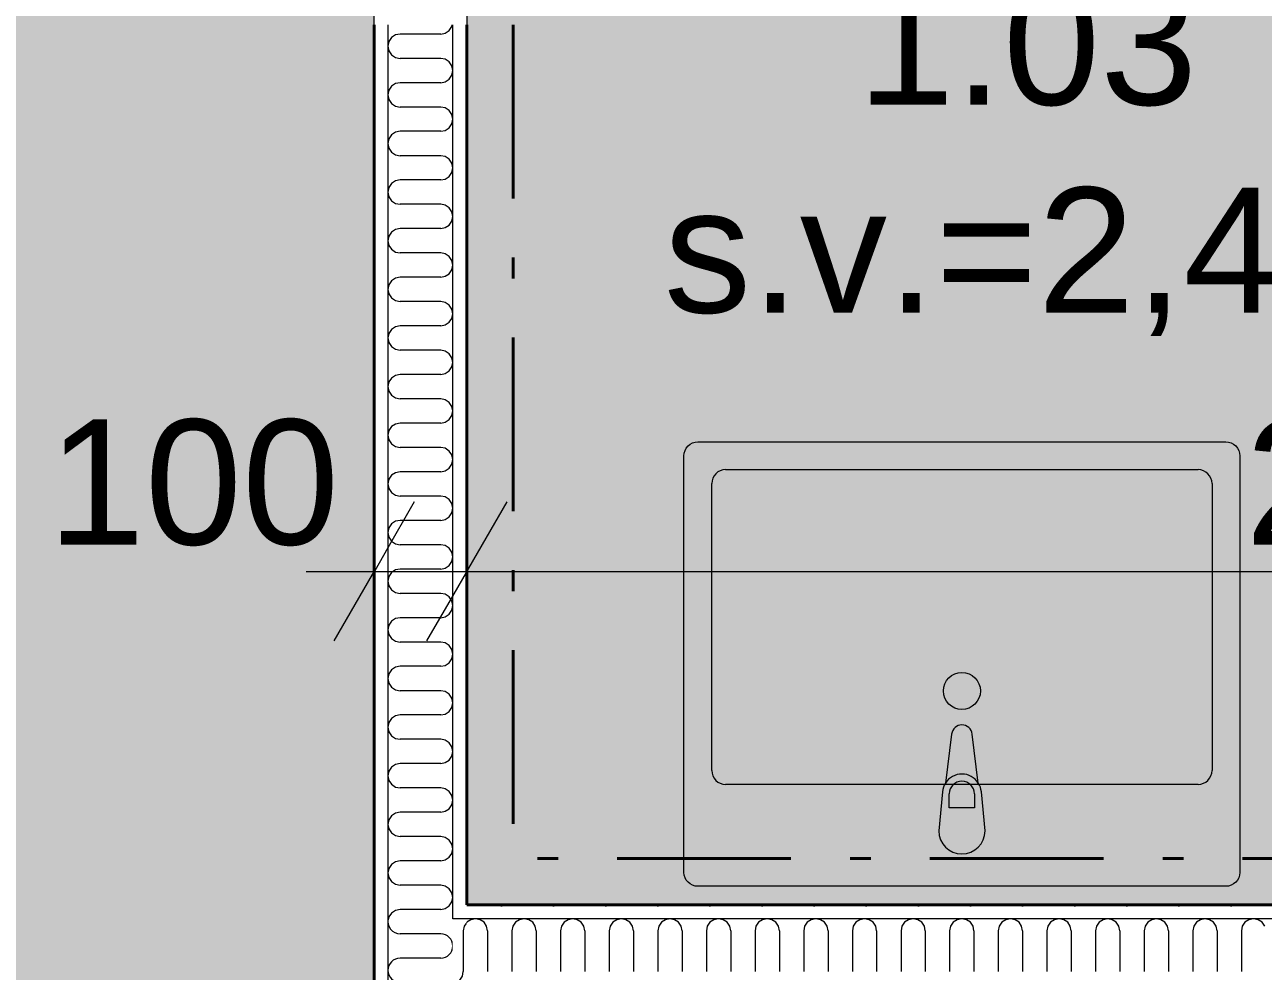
# Model space of a CAD drawing. Header units: millimetres. Extents: x -3100 to 17162, y -19566 to 10100.
# Drawn here: x 11523 to 12860, y -7102 to -6080 of the extents above; entities that cross this region are included whole.
import ezdxf

# ---------------------------------------------------------------- set-up
doc = ezdxf.new("R2010")
doc.units = ezdxf.units.MM
doc.header["$MEASUREMENT"] = 0
doc.linetypes.add('Wipeout_Contour', pattern=[1000, 0, -1000])
doc.linetypes.add('Čerchovaná M', pattern=[337.5, 187.5, -63.75, 22.5, -63.75])
for name, color, linetype in [('Externí - moduly', 7, 'Continuous'), ('Interiér - sanita a zařízení', 7, 'Continuous'), ('Konstrukce - morfy', 7, 'Continuous'), ('Konstrukce - svislé nosné', 7, 'Continuous'), ('Konstrukce – Dělicí čáry vrstev', 7, 'Continuous'), ('Kóty - SP', 7, 'Continuous'), ('Výplně – Řezové', 7, 'Continuous'), ('Zóny', 7, 'Continuous')]:
    doc.layers.add(name, color=color, linetype=linetype)
doc.styles.add('GENEROVANÝ_STYL_1', font='Arial.ttf')
doc.styles.add('GENEROVANÝ_STYL_2', font='Arial.ttf')
doc.dimstyles.new('GENEROVANÝ_STYL__1', dxfattribs={"dimtxt": 134.999996, "dimasz": 114, "dimexe": 0.18, "dimexo": 0.0625, "dimgap": 0, "dimtad": 1, "dimtih": 1, "dimtoh": 1, "dimdec": 0, "dimzin": 0, "dimdsep": 46, "dimtxsty": 'GENEROVANÝ_STYL_1', "dimblk": 'ARROWHEAD_2', "dimblk1": 'ARROWHEAD_2', "dimblk2": 'ARROWHEAD_2', "dimcen": 0.09, "dimse1": 1, "dimse2": 1, "dimclrd": 256, "dimclre": 256, "dimclrt": 256, "dimazin": 0, "dimtfac": 1, "dimtdec": 4, "dimtmove": 0, "dimatfit": 3, "dimfxl": 1, "dimtolj": 1, "dimtzin": 0, "dimarcsym": 0})
doc.dimstyles.new('GENEROVANÝ_STYL__2', dxfattribs={"dimtxt": 134.999996, "dimasz": 114, "dimexe": 0.18, "dimexo": 0.0625, "dimgap": 0, "dimtad": 1, "dimdec": 0, "dimzin": 0, "dimdsep": 46, "dimtxsty": 'GENEROVANÝ_STYL_1', "dimblk": 'ARROWHEAD_2', "dimblk1": 'ARROWHEAD_2', "dimblk2": 'ARROWHEAD_2', "dimcen": 0.09, "dimse1": 1, "dimse2": 1, "dimclrd": 256, "dimclre": 256, "dimclrt": 256, "dimazin": 0, "dimtfac": 1, "dimtdec": 4, "dimtmove": 0, "dimatfit": 3, "dimfxl": 1, "dimtolj": 1, "dimtzin": 0, "dimarcsym": 0})
doc.dimstyles.new('GENEROVANÝ_STYL__3', dxfattribs={"dimtxt": 134.999996, "dimasz": 114, "dimexe": 0.18, "dimexo": 0.0625, "dimgap": 0, "dimtad": 1, "dimdec": 0, "dimzin": 0, "dimdsep": 46, "dimtxsty": 'GENEROVANÝ_STYL_1', "dimblk": 'ARROWHEAD_2', "dimblk1": 'ARROWHEAD_2', "dimblk2": 'ARROWHEAD_2', "dimcen": 0.09, "dimse1": 1, "dimse2": 1, "dimclrd": 256, "dimclre": 256, "dimclrt": 256, "dimazin": 0, "dimtfac": 1, "dimtdec": 4, "dimtmove": 2, "dimatfit": 3, "dimfxl": 1, "dimtolj": 1, "dimtzin": 0, "dimarcsym": 0})
doc.dimstyles.new('GENEROVANÝ_STYL__4', dxfattribs={"dimtxt": 134.999996, "dimasz": 114, "dimexe": 0.18, "dimexo": 0.0625, "dimgap": 0, "dimtad": 1, "dimtih": 1, "dimtoh": 1, "dimdec": 0, "dimzin": 0, "dimdsep": 46, "dimtxsty": 'GENEROVANÝ_STYL_1', "dimblk": 'ARROWHEAD_2', "dimblk1": 'ARROWHEAD_2', "dimblk2": 'ARROWHEAD_2', "dimcen": 0.09, "dimse1": 1, "dimse2": 1, "dimclrd": 256, "dimclre": 256, "dimclrt": 256, "dimazin": 0, "dimtfac": 1, "dimtdec": 4, "dimtmove": 2, "dimatfit": 3, "dimfxl": 1, "dimtolj": 1, "dimtzin": 0, "dimarcsym": 0})
pattern_1 = [(0, (0, 0), (0, 56.25), [0, -56.25])]

# ---------------------------------------------------------------- blocks, each defined once
blk = doc.blocks.new('Zádveří_1.01_1', base_point=(11285.7, -6785))
at = {"layer": 'Zóny', "linetype": 'Continuous', "lineweight": 0, "true_color": 0xffffff}
blk.add_hatch(color=7, dxfattribs=at).paths.add_polyline_path([(9000, -8300), (11900, -8300), (11900, -5230), (9000, -5230)])
blk = doc.blocks.new('Koupelna + WC_1.03_3', base_point=(13523.2, -6426))
at = {"layer": 'Zóny', "linetype": 'Continuous', "lineweight": 0, "true_color": 0xffffff}
blk.add_hatch(color=7, dxfattribs=at).paths.add_polyline_path([(12000, -5230), (12000, -7030), (14100, -7030), (14100, -5230)])
blk = doc.blocks.new('Umyvadlo 27')
at = {"layer": 'Interiér - sanita a zařízení', "color": 253, "linetype": 'Continuous', "lineweight": 13, "true_color": 0xa8a8a8}
for p, q in [((-13.6, -99.8), (-13.6, -84.9)), ((-13.6, -84.9), (13.6, -84.9)), ((13.6, -84.9), (13.6, -99.8)), ((-255, -110), (255, -110)), ((-270, -434.8), (-270, -125)), ((270, -125), (270, -434.8)), ((255, -449.8), (-255, -449.8))]:
    blk.add_line(p, q, dxfattribs=at)
at = {"layer": 'Interiér - sanita a zařízení', "color": 253, "linetype": 'Continuous', "lineweight": 13, "true_color": 0xa8a8a8, "flags": 128}
for points in [[(-285, 0), (285, 0, -0.414214), (300, -15), (300, -464.8, -0.414214), (285, -479.8), (-285, -479.8, -0.414214), (-300, -464.8), (-300, -15, -0.414214)], [(-25, -60), (-21, -102, 0.12102), (-17.7, -111.5), (-11.1, -164.4, 0.882566), (11.1, -164.4), (17.7, -111.5, 0.12102), (21, -102), (25, -60, 1)]]:
    blk.add_lwpolyline(points, format="xyb", close=True, dxfattribs=at)
at = {"layer": 'Interiér - sanita a zařízení', "color": 253, "linetype": 'Continuous', "lineweight": 13, "true_color": 0xa8a8a8}
blk.add_circle((0, -210.9), 20, dxfattribs=at)
for centre, radius, start, end in [((0, -99.8), 13.6, 180, 0), ((-255, -125), 15, 90, 180), ((0, -100.1), 21.1, 212.771, 327.229), ((255, -125), 15, 0, 90), ((-255, -434.8), 15, 180, 270), ((255, -434.8), 15, 270, 0)]:
    blk.add_arc(centre, radius, start, end, dxfattribs=at)
blk = doc.blocks.new('*X311')
at = {"layer": 'Výplně – Řezové', "color": 53, "linetype": 'Continuous', "lineweight": 13, "true_color": 0xeccf4f}
for p, q in [((11971.9, -7061.3), (11928.1, -7061.3)), ((11971.9, -7087.5), (11928.1, -7087.5)), ((11971.9, -7113.8), (11928.1, -7113.8))]:
    blk.add_line(p, q, dxfattribs=at)
for centre, start, end in [((11928.1, -7048.1), 166.222, 270), ((11971.9, -7074.4), 270, 90), ((11928.1, -7100.6), 90, 270), ((11971.9, -7126.9), 64.8001, 90)]:
    blk.add_arc(centre, 13.1, start, end, dxfattribs=at)
blk = doc.blocks.new('*X312')
at = {"layer": 'Výplně – Řezové', "color": 53, "linetype": 'Continuous', "lineweight": 13, "true_color": 0xeccf4f}
for p, q in [((11981.2, -6086.2), (11984, -6081.9)), ((11984, -6081.9), (11984.4, -6080)), ((11918.8, -6093.8), (11916, -6098.1)), ((11923.1, -6091), (11918.8, -6093.8)), ((11928.1, -6090), (11923.1, -6091)), ((11971.9, -6090), (11928.1, -6090)), ((11971.9, -6090), (11976.9, -6089)), ((11976.9, -6089), (11981.2, -6086.2)), ((11916, -6098.1), (11915, -6103.1)), ((11915, -6103.1), (11916, -6108.1)), ((11916, -6108.1), (11918.8, -6112.4)), ((11918.8, -6112.4), (11923.1, -6115.3)), ((11923.1, -6115.3), (11928.1, -6116.3)), ((11971.9, -6116.3), (11928.1, -6116.3)), ((11976.9, -6117.2), (11971.9, -6116.3)), ((11981.2, -6120.1), (11976.9, -6117.2)), ((11984, -6124.4), (11981.2, -6120.1)), ((11981.2, -6138.7), (11984, -6134.4)), ((11985, -6129.4), (11984, -6124.4)), ((11984, -6134.4), (11985, -6129.4)), ((11918.8, -6146.3), (11916, -6150.6)), ((11923.1, -6143.5), (11918.8, -6146.3)), ((11928.1, -6142.5), (11923.1, -6143.5)), ((11971.9, -6142.5), (11928.1, -6142.5)), ((11971.9, -6142.5), (11976.9, -6141.5)), ((11976.9, -6141.5), (11981.2, -6138.7)), ((11916, -6150.6), (11915, -6155.6)), ((11915, -6155.6), (11916, -6160.6)), ((11916, -6160.6), (11918.8, -6164.9)), ((11918.8, -6164.9), (11923.1, -6167.8)), ((11923.1, -6167.8), (11928.1, -6168.8)), ((11971.9, -6168.8), (11928.1, -6168.8)), ((11976.9, -6169.7), (11971.9, -6168.8)), ((11981.2, -6172.6), (11976.9, -6169.7)), ((11984, -6176.9), (11981.2, -6172.6)), ((11981.2, -6191.2), (11984, -6186.9)), ((11985, -6181.9), (11984, -6176.9)), ((11984, -6186.9), (11985, -6181.9)), ((11918.8, -6198.8), (11916, -6203.1)), ((11923.1, -6196), (11918.8, -6198.8)), ((11928.1, -6195), (11923.1, -6196)), ((11971.9, -6195), (11928.1, -6195)), ((11971.9, -6195), (11976.9, -6194)), ((11976.9, -6194), (11981.2, -6191.2)), ((11916, -6203.1), (11915, -6208.1)), ((11915, -6208.1), (11916, -6213.1)), ((11916, -6213.1), (11918.8, -6217.4)), ((11918.8, -6217.4), (11923.1, -6220.3)), ((11923.1, -6220.3), (11928.1, -6221.3)), ((11971.9, -6221.3), (11928.1, -6221.3)), ((11976.9, -6222.2), (11971.9, -6221.3)), ((11981.2, -6225.1), (11976.9, -6222.2)), ((11984, -6229.4), (11981.2, -6225.1)), ((11985, -6234.4), (11984, -6229.4)), ((11981.2, -6243.7), (11984, -6239.4)), ((11984, -6239.4), (11985, -6234.4)), ((11916, -6255.6), (11915, -6260.6)), ((11918.8, -6251.3), (11916, -6255.6)), ((11923.1, -6248.5), (11918.8, -6251.3)), ((11928.1, -6247.5), (11923.1, -6248.5)), ((11971.9, -6247.5), (11928.1, -6247.5)), ((11971.9, -6247.5), (11976.9, -6246.5)), ((11976.9, -6246.5), (11981.2, -6243.7)), ((11915, -6260.6), (11916, -6265.6)), ((11916, -6265.6), (11918.8, -6269.9)), ((11918.8, -6269.9), (11923.1, -6272.8)), ((11923.1, -6272.8), (11928.1, -6273.8)), ((11971.9, -6273.8), (11928.1, -6273.8)), ((11976.9, -6274.7), (11971.9, -6273.8)), ((11981.2, -6277.6), (11976.9, -6274.7)), ((11984, -6281.9), (11981.2, -6277.6)), ((11985, -6286.9), (11984, -6281.9)), ((11976.9, -6299), (11981.2, -6296.2)), ((11981.2, -6296.2), (11984, -6291.9)), ((11984, -6291.9), (11985, -6286.9)), ((11916, -6308.1), (11915, -6313.1)), ((11918.8, -6303.8), (11916, -6308.1)), ((11923.1, -6301), (11918.8, -6303.8)), ((11928.1, -6300), (11923.1, -6301)), ((11971.9, -6300), (11928.1, -6300)), ((11971.9, -6300), (11976.9, -6299)), ((11915, -6313.1), (11916, -6318.1)), ((11916, -6318.1), (11918.8, -6322.4)), ((11918.8, -6322.4), (11923.1, -6325.3)), ((11923.1, -6325.3), (11928.1, -6326.3)), ((11971.9, -6326.3), (11928.1, -6326.3)), ((11976.9, -6327.2), (11971.9, -6326.3)), ((11981.2, -6330.1), (11976.9, -6327.2)), ((11984, -6334.4), (11981.2, -6330.1)), ((11985, -6339.4), (11984, -6334.4)), ((11976.9, -6351.5), (11981.2, -6348.7)), ((11981.2, -6348.7), (11984, -6344.4)), ((11984, -6344.4), (11985, -6339.4)), ((11916, -6360.6), (11915, -6365.6)), ((11918.8, -6356.3), (11916, -6360.6)), ((11923.1, -6353.5), (11918.8, -6356.3)), ((11928.1, -6352.5), (11923.1, -6353.5)), ((11971.9, -6352.5), (11928.1, -6352.5)), ((11971.9, -6352.5), (11976.9, -6351.5)), ((11915, -6365.6), (11916, -6370.6)), ((11916, -6370.6), (11918.8, -6374.9)), ((11918.8, -6374.9), (11923.1, -6377.8)), ((11923.1, -6377.8), (11928.1, -6378.8)), ((11971.9, -6378.8), (11928.1, -6378.8)), ((11976.9, -6379.7), (11971.9, -6378.8)), ((11981.2, -6382.6), (11976.9, -6379.7)), ((11984, -6386.9), (11981.2, -6382.6)), ((11985, -6391.9), (11984, -6386.9)), ((11976.9, -6404), (11981.2, -6401.2)), ((11981.2, -6401.2), (11984, -6396.9)), ((11984, -6396.9), (11985, -6391.9)), ((11916, -6413.1), (11915, -6418.1)), ((11918.8, -6408.8), (11916, -6413.1)), ((11923.1, -6406), (11918.8, -6408.8)), ((11928.1, -6405), (11923.1, -6406)), ((11971.9, -6405), (11928.1, -6405)), ((11971.9, -6405), (11976.9, -6404)), ((11915, -6418.1), (11916, -6423.1)), ((11916, -6423.1), (11918.8, -6427.4)), ((11918.8, -6427.4), (11923.1, -6430.3)), ((11923.1, -6430.3), (11928.1, -6431.3)), ((11971.9, -6431.3), (11928.1, -6431.3)), ((11976.9, -6432.2), (11971.9, -6431.3)), ((11981.2, -6435.1), (11976.9, -6432.2)), ((11984, -6439.4), (11981.2, -6435.1)), ((11985, -6444.4), (11984, -6439.4)), ((11971.9, -6457.5), (11976.9, -6456.5)), ((11976.9, -6456.5), (11981.2, -6453.7)), ((11981.2, -6453.7), (11984, -6449.4)), ((11984, -6449.4), (11985, -6444.4)), ((11916, -6465.6), (11915, -6470.6)), ((11918.8, -6461.3), (11916, -6465.6)), ((11923.1, -6458.5), (11918.8, -6461.3)), ((11928.1, -6457.5), (11923.1, -6458.5)), ((11971.9, -6457.5), (11928.1, -6457.5)), ((11915, -6470.6), (11916, -6475.6)), ((11916, -6475.6), (11918.8, -6479.9)), ((11918.8, -6479.9), (11923.1, -6482.8)), ((11923.1, -6482.8), (11928.1, -6483.8)), ((11971.9, -6483.8), (11928.1, -6483.8)), ((11976.9, -6484.7), (11971.9, -6483.8)), ((11981.2, -6487.6), (11976.9, -6484.7)), ((11984, -6491.9), (11981.2, -6487.6)), ((11985, -6496.9), (11984, -6491.9)), ((11984, -6501.9), (11985, -6496.9)), ((11928.1, -6510), (11923.1, -6511)), ((11971.9, -6510), (11928.1, -6510)), ((11971.9, -6510), (11976.9, -6509)), ((11976.9, -6509), (11981.2, -6506.2)), ((11981.2, -6506.2), (11984, -6501.9)), ((11916, -6518.1), (11915, -6523.1)), ((11915, -6523.1), (11916, -6528.1)), ((11918.8, -6513.8), (11916, -6518.1)), ((11923.1, -6511), (11918.8, -6513.8)), ((11916, -6528.1), (11918.8, -6532.4)), ((11918.8, -6532.4), (11923.1, -6535.3)), ((11923.1, -6535.3), (11928.1, -6536.3)), ((11971.9, -6536.3), (11928.1, -6536.3)), ((11976.9, -6537.2), (11971.9, -6536.3)), ((11981.2, -6540.1), (11976.9, -6537.2)), ((11984, -6544.4), (11981.2, -6540.1)), ((11985, -6549.4), (11984, -6544.4)), ((11984, -6554.4), (11985, -6549.4)), ((11923.1, -6563.5), (11918.8, -6566.3)), ((11928.1, -6562.5), (11923.1, -6563.5)), ((11971.9, -6562.5), (11928.1, -6562.5)), ((11971.9, -6562.5), (11976.9, -6561.5)), ((11976.9, -6561.5), (11981.2, -6558.7)), ((11981.2, -6558.7), (11984, -6554.4)), ((11916, -6570.6), (11915, -6575.6)), ((11915, -6575.6), (11916, -6580.6)), ((11918.8, -6566.3), (11916, -6570.6)), ((11916, -6580.6), (11918.8, -6584.9)), ((11918.8, -6584.9), (11923.1, -6587.8)), ((11923.1, -6587.8), (11928.1, -6588.8)), ((11971.9, -6588.8), (11928.1, -6588.8)), ((11976.9, -6589.7), (11971.9, -6588.8)), ((11981.2, -6592.6), (11976.9, -6589.7)), ((11984, -6596.9), (11981.2, -6592.6)), ((11985, -6601.9), (11984, -6596.9)), ((11984, -6606.9), (11985, -6601.9)), ((11923.1, -6616), (11918.8, -6618.8)), ((11928.1, -6615), (11923.1, -6616)), ((11971.9, -6615), (11928.1, -6615)), ((11971.9, -6615), (11976.9, -6614)), ((11976.9, -6614), (11981.2, -6611.2)), ((11981.2, -6611.2), (11984, -6606.9)), ((11916, -6623.1), (11915, -6628.1)), ((11915, -6628.1), (11916, -6633.1)), ((11918.8, -6618.8), (11916, -6623.1)), ((11916, -6633.1), (11918.8, -6637.4)), ((11918.8, -6637.4), (11923.1, -6640.3)), ((11923.1, -6640.3), (11928.1, -6641.3)), ((11971.9, -6641.3), (11928.1, -6641.3)), ((11976.9, -6642.2), (11971.9, -6641.3)), ((11981.2, -6645.1), (11976.9, -6642.2)), ((11984, -6649.4), (11981.2, -6645.1)), ((11985, -6654.4), (11984, -6649.4)), ((11984, -6659.4), (11985, -6654.4)), ((11923.1, -6668.5), (11918.8, -6671.3)), ((11928.1, -6667.5), (11923.1, -6668.5)), ((11971.9, -6667.5), (11928.1, -6667.5)), ((11971.9, -6667.5), (11976.9, -6666.5)), ((11976.9, -6666.5), (11981.2, -6663.7)), ((11981.2, -6663.7), (11984, -6659.4)), ((11916, -6675.6), (11915, -6680.6)), ((11915, -6680.6), (11916, -6685.6)), ((11918.8, -6671.3), (11916, -6675.6)), ((11916, -6685.6), (11918.8, -6689.9)), ((11918.8, -6689.9), (11923.1, -6692.8)), ((11923.1, -6692.8), (11928.1, -6693.8)), ((11971.9, -6693.8), (11928.1, -6693.8)), ((11976.9, -6694.7), (11971.9, -6693.8)), ((11981.2, -6697.6), (11976.9, -6694.7)), ((11984, -6701.9), (11981.2, -6697.6)), ((11985, -6706.9), (11984, -6701.9)), ((11984, -6711.9), (11985, -6706.9)), ((11918.8, -6723.8), (11916, -6728.1)), ((11923.1, -6721), (11918.8, -6723.8)), ((11928.1, -6720), (11923.1, -6721)), ((11971.9, -6720), (11928.1, -6720)), ((11971.9, -6720), (11976.9, -6719)), ((11976.9, -6719), (11981.2, -6716.2)), ((11981.2, -6716.2), (11984, -6711.9)), ((11916, -6728.1), (11915, -6733.1)), ((11915, -6733.1), (11916, -6738.1)), ((11916, -6738.1), (11918.8, -6742.4)), ((11918.8, -6742.4), (11923.1, -6745.3)), ((11923.1, -6745.3), (11928.1, -6746.3)), ((11971.9, -6746.3), (11928.1, -6746.3)), ((11976.9, -6747.2), (11971.9, -6746.3)), ((11981.2, -6750.1), (11976.9, -6747.2)), ((11984, -6754.4), (11981.2, -6750.1)), ((11981.2, -6768.7), (11984, -6764.4)), ((11985, -6759.4), (11984, -6754.4)), ((11984, -6764.4), (11985, -6759.4)), ((11918.8, -6776.3), (11916, -6780.6)), ((11923.1, -6773.5), (11918.8, -6776.3)), ((11928.1, -6772.5), (11923.1, -6773.5)), ((11971.9, -6772.5), (11928.1, -6772.5)), ((11971.9, -6772.5), (11976.9, -6771.5)), ((11976.9, -6771.5), (11981.2, -6768.7)), ((11916, -6780.6), (11915, -6785.6)), ((11915, -6785.6), (11916, -6790.6)), ((11916, -6790.6), (11918.8, -6794.9)), ((11918.8, -6794.9), (11923.1, -6797.8)), ((11923.1, -6797.8), (11928.1, -6798.8)), ((11971.9, -6798.8), (11928.1, -6798.8)), ((11976.9, -6799.7), (11971.9, -6798.8)), ((11981.2, -6802.6), (11976.9, -6799.7)), ((11984, -6806.9), (11981.2, -6802.6)), ((11981.2, -6821.2), (11984, -6816.9)), ((11985, -6811.9), (11984, -6806.9)), ((11984, -6816.9), (11985, -6811.9)), ((11918.8, -6828.8), (11916, -6833.1)), ((11923.1, -6826), (11918.8, -6828.8)), ((11928.1, -6825), (11923.1, -6826)), ((11971.9, -6825), (11928.1, -6825)), ((11971.9, -6825), (11976.9, -6824)), ((11976.9, -6824), (11981.2, -6821.2)), ((11916, -6833.1), (11915, -6838.1)), ((11915, -6838.1), (11916, -6843.1)), ((11916, -6843.1), (11918.8, -6847.4)), ((11918.8, -6847.4), (11923.1, -6850.3)), ((11923.1, -6850.3), (11928.1, -6851.3)), ((11971.9, -6851.3), (11928.1, -6851.3)), ((11976.9, -6852.2), (11971.9, -6851.3)), ((11981.2, -6855.1), (11976.9, -6852.2)), ((11984, -6859.4), (11981.2, -6855.1)), ((11981.2, -6873.7), (11984, -6869.4)), ((11985, -6864.4), (11984, -6859.4)), ((11984, -6869.4), (11985, -6864.4)), ((11918.8, -6881.3), (11916, -6885.6)), ((11923.1, -6878.5), (11918.8, -6881.3)), ((11928.1, -6877.5), (11923.1, -6878.5)), ((11971.9, -6877.5), (11928.1, -6877.5)), ((11971.9, -6877.5), (11976.9, -6876.5)), ((11976.9, -6876.5), (11981.2, -6873.7)), ((11916, -6885.6), (11915, -6890.6)), ((11915, -6890.6), (11916, -6895.6)), ((11916, -6895.6), (11918.8, -6899.9)), ((11918.8, -6899.9), (11923.1, -6902.8)), ((11923.1, -6902.8), (11928.1, -6903.8)), ((11971.9, -6903.8), (11928.1, -6903.8)), ((11976.9, -6904.7), (11971.9, -6903.8)), ((11981.2, -6907.6), (11976.9, -6904.7)), ((11984, -6911.9), (11981.2, -6907.6)), ((11981.2, -6926.2), (11984, -6921.9)), ((11985, -6916.9), (11984, -6911.9)), ((11984, -6921.9), (11985, -6916.9)), ((11916, -6938.1), (11915, -6943.1)), ((11918.8, -6933.8), (11916, -6938.1)), ((11923.1, -6931), (11918.8, -6933.8)), ((11928.1, -6930), (11923.1, -6931)), ((11971.9, -6930), (11928.1, -6930)), ((11971.9, -6930), (11976.9, -6929)), ((11976.9, -6929), (11981.2, -6926.2)), ((11915, -6943.1), (11916, -6948.1)), ((11916, -6948.1), (11918.8, -6952.4)), ((11918.8, -6952.4), (11923.1, -6955.3)), ((11923.1, -6955.3), (11928.1, -6956.3)), ((11971.9, -6956.3), (11928.1, -6956.3)), ((11976.9, -6957.2), (11971.9, -6956.3)), ((11981.2, -6960.1), (11976.9, -6957.2)), ((11984, -6964.4), (11981.2, -6960.1)), ((11985, -6969.4), (11984, -6964.4)), ((11981.2, -6978.7), (11984, -6974.4)), ((11984, -6974.4), (11985, -6969.4)), ((11916, -6990.6), (11915, -6995.6)), ((11918.8, -6986.3), (11916, -6990.6)), ((11923.1, -6983.5), (11918.8, -6986.3)), ((11928.1, -6982.5), (11923.1, -6983.5)), ((11971.9, -6982.5), (11928.1, -6982.5)), ((11971.9, -6982.5), (11976.9, -6981.5)), ((11976.9, -6981.5), (11981.2, -6978.7)), ((11915, -6995.6), (11916, -7000.6)), ((11916, -7000.6), (11918.8, -7004.9)), ((11918.8, -7004.9), (11923.1, -7007.8)), ((11923.1, -7007.8), (11928.1, -7008.8)), ((11971.9, -7008.8), (11928.1, -7008.8)), ((11976.9, -7009.7), (11971.9, -7008.8)), ((11981.2, -7012.6), (11976.9, -7009.7)), ((11984, -7016.9), (11981.2, -7012.6)), ((11985, -7021.9), (11984, -7016.9)), ((11976.9, -7034), (11981.2, -7031.2)), ((11981.2, -7031.2), (11984, -7026.9)), ((11984, -7026.9), (11985, -7021.9)), ((11916, -7043.1), (11915.6, -7045)), ((11918.8, -7038.8), (11916, -7043.1)), ((11923.1, -7036), (11918.8, -7038.8)), ((11928.1, -7035), (11923.1, -7036)), ((11971.9, -7035), (11928.1, -7035)), ((11971.9, -7035), (11976.9, -7034))]:
    blk.add_line(p, q, dxfattribs=at)
blk = doc.blocks.new('Zeď_29', base_point=(11900, -5230))
at = {"color": 254, "linetype": 'Wipeout_Contour', "lineweight": 0, "ltscale": 54726.395851}
blk.add_wipeout([(11900, -6080), (11900, -7350), (11915, -7350), (11915, -6080)], dxfattribs=at).dxf.layer = 'Výplně – Řezové'
at = {"color": 254, "linetype": 'Wipeout_Contour', "lineweight": 0, "ltscale": 55619.638806}
blk.add_wipeout([(11985, -7030), (11985, -7045), (12000, -7045), (12000, -7030)], dxfattribs=at).dxf.layer = 'Výplně – Řezové'
at = {"layer": 'Výplně – Řezové', "linetype": 'Continuous', "lineweight": 13, "true_color": 0xa8a8a8}
h = blk.add_hatch(dxfattribs=at)
h.set_pattern_fill('Sádra', color=253, style=0, pattern_type=2)
h.set_pattern_definition(pattern_1)
h.paths.add_polyline_path([(11900, -6080), (11900, -7350), (11915, -7350), (11915, -6080)])
h = blk.add_hatch(dxfattribs=at)
h.set_pattern_fill('Sádra', color=253, style=0, pattern_type=2)
h.set_pattern_definition(pattern_1)
h.paths.add_polyline_path([(11985, -7030), (11985, -7045), (12000, -7045), (12000, -7030)])
at = {"layer": 'Konstrukce - svislé nosné', "color": 7, "linetype": 'Continuous', "lineweight": 40, "flags": 128}
blk.add_lwpolyline([(11900, -6080), (11900, -7350)], dxfattribs=at)
at = {"color": 254, "linetype": 'Wipeout_Contour', "lineweight": 0, "ltscale": 54693.627792}
blk.add_wipeout([(12000, -6080), (11985, -6080), (11985, -7030), (12000, -7030)], dxfattribs=at).dxf.layer = 'Výplně – Řezové'
at = {"color": 254, "linetype": 'Wipeout_Contour', "lineweight": 0, "ltscale": 55559.718382}
blk.add_wipeout([(11915, -7045), (11915, -7115), (11985, -7115), (11985, -7045)], dxfattribs=at).dxf.layer = 'Výplně – Řezové'
at = {"layer": 'Výplně – Řezové', "linetype": 'Continuous', "lineweight": 13, "true_color": 0xa8a8a8}
h = blk.add_hatch(dxfattribs=at)
h.set_pattern_fill('Sádra', color=253, style=0, pattern_type=2)
h.set_pattern_definition(pattern_1)
h.paths.add_polyline_path([(12000, -6080), (11985, -6080), (11985, -7030), (12000, -7030)])
at = {"layer": 'Konstrukce - svislé nosné', "color": 7, "linetype": 'Continuous', "lineweight": 40, "flags": 128}
blk.add_lwpolyline([(12000, -7030), (12000, -6080)], dxfattribs=at)
at = {"layer": 'Konstrukce - svislé nosné', "color": 7, "lineweight": 40}
blk.add_blockref('*X311', (0, 0), dxfattribs=at)
at = {"color": 254, "linetype": 'Wipeout_Contour', "lineweight": 0, "ltscale": 54559.811331}
blk.add_wipeout([(11915, -7045), (11985, -7045), (11985, -6080), (11915, -6080)], dxfattribs=at).dxf.layer = 'Výplně – Řezové'
at = {"layer": 'Konstrukce – Dělicí čáry vrstev', "color": 7, "linetype": 'Continuous', "lineweight": 13}
for p, q in [((11915, -6080), (11915, -7045)), ((11985, -7045), (11985, -6080)), ((11915, -7045), (11915, -7115)), ((12000, -7045), (11985, -7045))]:
    blk.add_line(p, q, dxfattribs=at)
at = {"layer": 'Konstrukce - svislé nosné', "color": 7, "lineweight": 40}
blk.add_blockref('*X312', (0, 0), dxfattribs=at)
blk = doc.blocks.new('*X317')
at = {"layer": 'Výplně – Řezové', "color": 53, "linetype": 'Continuous', "lineweight": 13, "true_color": 0xeccf4f}
for p, q in [((11997.2, -7053.1), (11996.2, -7058.1)), ((11996.2, -7058.1), (11996.2, -7101.9)), ((12000, -7049), (11997.2, -7053.1)), ((11988.1, -7114), (11992.4, -7111.2)), ((11992.4, -7111.2), (11995.3, -7106.9)), ((11995.3, -7106.9), (11996.2, -7101.9)), ((11985, -7114.6), (11988.1, -7114))]:
    blk.add_line(p, q, dxfattribs=at)
blk = doc.blocks.new('*X319')
at = {"layer": 'Výplně – Řezové', "color": 53, "linetype": 'Continuous', "lineweight": 13, "true_color": 0xeccf4f}
for p, q in [((12009.4, -7045), (12004.4, -7046)), ((12014.4, -7046), (12009.4, -7045)), ((12061.9, -7045), (12056.9, -7046)), ((12066.9, -7046), (12061.9, -7045)), ((12114.4, -7045), (12109.4, -7046)), ((12119.4, -7046), (12114.4, -7045)), ((12166.9, -7045), (12161.9, -7046)), ((12171.9, -7046), (12166.9, -7045)), ((12219.4, -7045), (12214.4, -7046)), ((12224.4, -7046), (12219.4, -7045)), ((12271.9, -7045), (12266.9, -7046)), ((12276.9, -7046), (12271.9, -7045)), ((12324.4, -7045), (12319.4, -7046)), ((12329.4, -7046), (12324.4, -7045)), ((12376.9, -7045), (12371.9, -7046)), ((12381.9, -7046), (12376.9, -7045)), ((12429.4, -7045), (12424.4, -7046)), ((12434.4, -7046), (12429.4, -7045)), ((12481.9, -7045), (12476.9, -7046)), ((12486.9, -7046), (12481.9, -7045)), ((12534.4, -7045), (12529.4, -7046)), ((12539.4, -7046), (12534.4, -7045)), ((12586.9, -7045), (12581.9, -7046)), ((12591.9, -7046), (12586.9, -7045)), ((12639.4, -7045), (12634.4, -7046)), ((12644.4, -7046), (12639.4, -7045)), ((12691.9, -7045), (12686.9, -7046)), ((12696.9, -7046), (12691.9, -7045)), ((12744.4, -7045), (12739.4, -7046)), ((12749.4, -7046), (12744.4, -7045)), ((12796.9, -7045), (12791.9, -7046)), ((12801.9, -7046), (12796.9, -7045)), ((12849.4, -7045), (12844.4, -7046)), ((12854.4, -7046), (12849.4, -7045)), ((12000.1, -7048.8), (12000, -7049)), ((12004.4, -7046), (12000.1, -7048.8)), ((12018.7, -7048.8), (12014.4, -7046)), ((12021.5, -7053.1), (12018.7, -7048.8)), ((12022.5, -7058.1), (12021.5, -7053.1)), ((12022.5, -7058.1), (12022.5, -7101.9)), ((12049.7, -7053.1), (12048.8, -7058.1)), ((12048.8, -7058.1), (12048.8, -7101.9)), ((12052.6, -7048.8), (12049.7, -7053.1)), ((12056.9, -7046), (12052.6, -7048.8)), ((12071.2, -7048.8), (12066.9, -7046)), ((12074, -7053.1), (12071.2, -7048.8)), ((12075, -7058.1), (12074, -7053.1)), ((12075, -7058.1), (12075, -7101.9)), ((12102.2, -7053.1), (12101.2, -7058.1)), ((12101.2, -7058.1), (12101.2, -7101.9)), ((12105.1, -7048.8), (12102.2, -7053.1)), ((12109.4, -7046), (12105.1, -7048.8)), ((12123.7, -7048.8), (12119.4, -7046)), ((12126.5, -7053.1), (12123.7, -7048.8)), ((12127.5, -7058.1), (12126.5, -7053.1)), ((12127.5, -7058.1), (12127.5, -7101.9)), ((12154.7, -7053.1), (12153.8, -7058.1)), ((12153.8, -7058.1), (12153.8, -7101.9)), ((12157.6, -7048.8), (12154.7, -7053.1)), ((12161.9, -7046), (12157.6, -7048.8)), ((12176.2, -7048.8), (12171.9, -7046)), ((12179, -7053.1), (12176.2, -7048.8)), ((12180, -7058.1), (12179, -7053.1)), ((12180, -7058.1), (12180, -7101.9)), ((12207.2, -7053.1), (12206.2, -7058.1)), ((12206.2, -7058.1), (12206.2, -7101.9)), ((12210.1, -7048.8), (12207.2, -7053.1)), ((12214.4, -7046), (12210.1, -7048.8)), ((12228.7, -7048.8), (12224.4, -7046)), ((12231.5, -7053.1), (12228.7, -7048.8)), ((12232.5, -7058.1), (12231.5, -7053.1)), ((12232.5, -7058.1), (12232.5, -7101.9)), ((12259.7, -7053.1), (12258.8, -7058.1)), ((12258.8, -7058.1), (12258.8, -7101.9)), ((12262.6, -7048.8), (12259.7, -7053.1)), ((12266.9, -7046), (12262.6, -7048.8)), ((12281.2, -7048.8), (12276.9, -7046)), ((12284, -7053.1), (12281.2, -7048.8)), ((12285, -7058.1), (12284, -7053.1)), ((12285, -7058.1), (12285, -7101.9)), ((12312.2, -7053.1), (12311.3, -7058.1)), ((12311.3, -7058.1), (12311.3, -7101.9)), ((12315.1, -7048.8), (12312.2, -7053.1)), ((12319.4, -7046), (12315.1, -7048.8)), ((12333.7, -7048.8), (12329.4, -7046)), ((12336.5, -7053.1), (12333.7, -7048.8)), ((12337.5, -7058.1), (12336.5, -7053.1)), ((12337.5, -7058.1), (12337.5, -7101.9)), ((12364.7, -7053.1), (12363.8, -7058.1)), ((12363.8, -7058.1), (12363.8, -7101.9)), ((12367.6, -7048.8), (12364.7, -7053.1)), ((12371.9, -7046), (12367.6, -7048.8)), ((12386.2, -7048.8), (12381.9, -7046)), ((12389, -7053.1), (12386.2, -7048.8)), ((12390, -7058.1), (12389, -7053.1)), ((12390, -7058.1), (12390, -7101.9)), ((12417.2, -7053.1), (12416.3, -7058.1)), ((12416.3, -7058.1), (12416.3, -7101.9)), ((12420.1, -7048.8), (12417.2, -7053.1)), ((12424.4, -7046), (12420.1, -7048.8)), ((12438.7, -7048.8), (12434.4, -7046)), ((12441.5, -7053.1), (12438.7, -7048.8)), ((12442.5, -7058.1), (12441.5, -7053.1)), ((12442.5, -7058.1), (12442.5, -7101.9)), ((12469.7, -7053.1), (12468.8, -7058.1)), ((12468.8, -7058.1), (12468.8, -7101.9)), ((12472.6, -7048.8), (12469.7, -7053.1)), ((12476.9, -7046), (12472.6, -7048.8)), ((12491.2, -7048.8), (12486.9, -7046)), ((12494, -7053.1), (12491.2, -7048.8)), ((12495, -7058.1), (12494, -7053.1)), ((12495, -7058.1), (12495, -7101.9)), ((12522.2, -7053.1), (12521.3, -7058.1)), ((12521.3, -7058.1), (12521.3, -7101.9)), ((12525.1, -7048.8), (12522.2, -7053.1)), ((12529.4, -7046), (12525.1, -7048.8)), ((12543.7, -7048.8), (12539.4, -7046)), ((12546.5, -7053.1), (12543.7, -7048.8)), ((12547.5, -7058.1), (12546.5, -7053.1)), ((12547.5, -7058.1), (12547.5, -7101.9)), ((12574.7, -7053.1), (12573.8, -7058.1)), ((12573.8, -7058.1), (12573.8, -7101.9)), ((12577.6, -7048.8), (12574.7, -7053.1)), ((12581.9, -7046), (12577.6, -7048.8)), ((12596.2, -7048.8), (12591.9, -7046)), ((12599, -7053.1), (12596.2, -7048.8)), ((12600, -7058.1), (12599, -7053.1)), ((12600, -7058.1), (12600, -7101.9)), ((12627.2, -7053.1), (12626.3, -7058.1)), ((12626.3, -7058.1), (12626.3, -7101.9)), ((12630.1, -7048.8), (12627.2, -7053.1)), ((12634.4, -7046), (12630.1, -7048.8)), ((12648.7, -7048.8), (12644.4, -7046)), ((12651.5, -7053.1), (12648.7, -7048.8)), ((12652.5, -7058.1), (12651.5, -7053.1)), ((12652.5, -7058.1), (12652.5, -7101.9)), ((12679.7, -7053.1), (12678.8, -7058.1)), ((12678.8, -7058.1), (12678.8, -7101.9)), ((12682.6, -7048.8), (12679.7, -7053.1)), ((12686.9, -7046), (12682.6, -7048.8)), ((12701.2, -7048.8), (12696.9, -7046)), ((12704, -7053.1), (12701.2, -7048.8)), ((12705, -7058.1), (12704, -7053.1)), ((12705, -7058.1), (12705, -7101.9)), ((12732.2, -7053.1), (12731.3, -7058.1)), ((12731.3, -7058.1), (12731.3, -7101.9)), ((12735.1, -7048.8), (12732.2, -7053.1)), ((12739.4, -7046), (12735.1, -7048.8)), ((12753.7, -7048.8), (12749.4, -7046)), ((12756.5, -7053.1), (12753.7, -7048.8)), ((12757.5, -7058.1), (12756.5, -7053.1)), ((12757.5, -7058.1), (12757.5, -7101.9)), ((12784.7, -7053.1), (12783.8, -7058.1)), ((12783.8, -7058.1), (12783.8, -7101.9)), ((12787.6, -7048.8), (12784.7, -7053.1)), ((12791.9, -7046), (12787.6, -7048.8)), ((12806.2, -7048.8), (12801.9, -7046)), ((12809, -7053.1), (12806.2, -7048.8)), ((12810, -7058.1), (12809, -7053.1)), ((12810, -7058.1), (12810, -7101.9)), ((12837.2, -7053.1), (12836.3, -7058.1)), ((12836.3, -7058.1), (12836.3, -7101.9)), ((12840.1, -7048.8), (12837.2, -7053.1)), ((12844.4, -7046), (12840.1, -7048.8)), ((12858.7, -7048.8), (12854.4, -7046)), ((12861.5, -7053.1), (12858.7, -7048.8))]:
    blk.add_line(p, q, dxfattribs=at)
blk = doc.blocks.new('Zeď_30', base_point=(11900, -7130))
at = {"color": 254, "linetype": 'Wipeout_Contour', "lineweight": 0, "ltscale": 55705.997698}
blk.add_wipeout([(11985, -7045), (11985, -7115), (12000, -7115), (12000, -7045)], dxfattribs=at).dxf.layer = 'Výplně – Řezové'
at = {"layer": 'Konstrukce - svislé nosné', "color": 7, "lineweight": 40}
blk.add_blockref('*X317', (0, 0), dxfattribs=at)
at = {"color": 254, "linetype": 'Wipeout_Contour', "lineweight": 0, "ltscale": 59340.202945}
blk.add_wipeout([(14100, -7030), (12000, -7030), (12000, -7045), (14100, -7045)], dxfattribs=at).dxf.layer = 'Výplně – Řezové'
at = {"layer": 'Výplně – Řezové', "linetype": 'Continuous', "lineweight": 13, "true_color": 0xa8a8a8}
h = blk.add_hatch(dxfattribs=at)
h.set_pattern_fill('Sádra', color=253, style=0, pattern_type=2)
h.set_pattern_definition(pattern_1)
h.paths.add_polyline_path([(14100, -7030), (12000, -7030), (12000, -7045), (14100, -7045)])
at = {"layer": 'Konstrukce - svislé nosné', "color": 7, "linetype": 'Continuous', "lineweight": 40, "flags": 128}
blk.add_lwpolyline([(14100, -7030), (12000, -7030)], dxfattribs=at)
at = {"color": 254, "linetype": 'Wipeout_Contour', "lineweight": 0, "ltscale": 59421.473171}
blk.add_wipeout([(14100, -7045), (12000, -7045), (12000, -7115), (14100, -7115)], dxfattribs=at).dxf.layer = 'Výplně – Řezové'
at = {"layer": 'Konstrukce – Dělicí čáry vrstev', "color": 7, "linetype": 'Continuous', "lineweight": 13}
for p, q in [((12000, -7045), (11985, -7045)), ((14100, -7045), (12000, -7045))]:
    blk.add_line(p, q, dxfattribs=at)
at = {"layer": 'Konstrukce - svislé nosné', "color": 7, "lineweight": 40}
blk.add_blockref('*X319', (0, 0), dxfattribs=at)
blk = doc.blocks.new('*D346')
at = {"layer": 'Kóty - SP', "color": 146, "linetype": 'Continuous', "lineweight": 13, "true_color": 0x1a4f6e}
for p, q in [((-2670.5, 7760), (-2670.5, 7833.3)), ((-2595.5, 7716.7), (-2745.5, 7803.3)), ((-2558, 7760), (-2783, 7760)), ((-2670.5, -9460), (-2670.5, 7760)), ((-2745.5, -9416.7), (-2595.5, -9503.3)), ((-2558, -9460), (-2783, -9460)), ((-2670.5, -9533.3), (-2670.5, -9460))]:
    blk.add_line(p, q, dxfattribs=at)
at = {"layer": 'Kóty - SP', "color": 146, "lineweight": 13, "true_color": 0x1a4f6e, "insert": (-2697.5, -1133.1), "char_height": 135, "attachment_point": 7, "rotation": 90, "style": 'GENEROVANÝ_STYL_1'}
blk.add_mtext('\\A1;{\\pql;\\fArial|b0|i0|c0|p0;\\W1.000000;17\xa0220}', dxfattribs=at)
blk = doc.blocks.new('ARROWHEAD_2')
at = {"color": 0, "linetype": 'Continuous', "lineweight": 0}
for p, q in [((-0.378, -0.655), (0.378, 0.655)), ((0, 0), (-1, 0))]:
    blk.add_line(p, q, dxfattribs=at)
blk = doc.blocks.new('*D366')
at = {"layer": 'Kóty - SP', "color": 146, "linetype": 'Continuous', "lineweight": 13, "true_color": 0x1a4f6e}
for p, q in [((-360, -11633), (-360, -11408)), ((14460, -11633), (14460, -11408)), ((-316.7, -11445.5), (-403.3, -11595.5)), ((14416.7, -11595.5), (14503.3, -11445.5)), ((-433.4, -11520.5), (-360, -11520.5)), ((-360, -11520.5), (14460, -11520.5)), ((14460, -11520.5), (14533.3, -11520.5))]:
    blk.add_line(p, q, dxfattribs=at)
at = {"layer": 'Kóty - SP', "color": 146, "lineweight": 13, "true_color": 0x1a4f6e, "insert": (6766.9, -11493.5), "char_height": 135, "attachment_point": 7, "style": 'GENEROVANÝ_STYL_1'}
blk.add_mtext('\\A1;{\\pql;\\fArial|b0|i0|c0|p0;\\W1.000000;14\xa0820}', dxfattribs=at)
blk = doc.blocks.new('*D385')
at = {"layer": 'Kóty - SP', "color": 146, "linetype": 'Continuous', "lineweight": 13, "true_color": 0x1a4f6e}
for p, q in [((13239.6, -5186.7), (13389.6, -5273.3)), ((13314.6, -7030), (13314.6, -5230)), ((13239.6, -6986.7), (13389.6, -7073.3)), ((13427.1, -7030), (13202.1, -7030))]:
    blk.add_line(p, q, dxfattribs=at)
at = {"layer": 'Kóty - SP', "color": 146, "lineweight": 13, "true_color": 0x1a4f6e, "insert": (13287.6, -6361.7), "char_height": 135, "attachment_point": 7, "rotation": 90, "style": 'GENEROVANÝ_STYL_1'}
blk.add_mtext('\\A1;{\\pql;\\fArial|b0|i0|c0|p0;\\W1.000000;1\xa0800}', dxfattribs=at)
blk = doc.blocks.new('*D386')
at = {"layer": 'Kóty - SP', "color": 146, "linetype": 'Continuous', "lineweight": 13, "true_color": 0x1a4f6e}
for p, q in [((13314.6, -5080), (13314.6, 4200)), ((13239.6, -5036.7), (13389.6, -5123.3)), ((13427.1, -5080), (13202.1, -5080)), ((13314.6, -5230), (13314.6, -5080)), ((13239.6, -5186.7), (13389.6, -5273.3)), ((13427.1, -5230), (13202.1, -5230)), ((13314.6, -7030), (13314.6, -5230))]:
    blk.add_line(p, q, dxfattribs=at)
blk = doc.blocks.new('*D391')
at = {"layer": 'Kóty - SP', "color": 146, "linetype": 'Continuous', "lineweight": 13, "true_color": 0x1a4f6e}
for p, q in [((12000, -8312.5), (12000, -8087.5)), ((14100, -8312.5), (14100, -8087.5)), ((12043.3, -8125), (11956.7, -8275)), ((14143.3, -8125), (14056.7, -8275)), ((11926.7, -8200), (12000, -8200)), ((12000, -8200), (14100, -8200))]:
    blk.add_line(p, q, dxfattribs=at)
at = {"layer": 'Kóty - SP', "color": 146, "lineweight": 13, "true_color": 0x1a4f6e, "insert": (12818.3, -8173), "char_height": 135, "attachment_point": 7, "style": 'GENEROVANÝ_STYL_1'}
blk.add_mtext('\\A1;{\\pql;\\fArial|b0|i0|c0|p0;\\W1.000000;2\xa0100}', dxfattribs=at)
blk = doc.blocks.new('*D396')
at = {"layer": 'Kóty - SP', "color": 146, "linetype": 'Continuous', "lineweight": 13, "true_color": 0x1a4f6e}
for p, q in [((9000, -7462.5), (9000, -7237.5)), ((11900, -7462.5), (11900, -7237.5)), ((9043.3, -7275), (8956.7, -7425)), ((11856.7, -7425), (11943.3, -7275)), ((9000, -7350), (11900, -7350)), ((11900, -7350), (11973.4, -7350))]:
    blk.add_line(p, q, dxfattribs=at)
at = {"layer": 'Kóty - SP', "color": 146, "lineweight": 13, "true_color": 0x1a4f6e, "insert": (10239.9, -7323), "char_height": 135, "attachment_point": 7, "style": 'GENEROVANÝ_STYL_1'}
blk.add_mtext('\\A1;{\\pql;\\fArial|b0|i0|c0|p0;\\W1.000000;2\xa0900}', dxfattribs=at)
blk = doc.blocks.new('*D398')
at = {"layer": 'Kóty - SP', "color": 146, "linetype": 'Continuous', "lineweight": 13, "true_color": 0x1a4f6e}
for p, q in [((13011.9, -7130), (13011.9, -7056.6)), ((13086.9, -7173.3), (12936.9, -7086.7)), ((13124.4, -7130), (12899.4, -7130)), ((13011.9, -7800), (13011.9, -7130)), ((12936.9, -7756.7), (13086.9, -7843.3)), ((13124.4, -7800), (12899.4, -7800)), ((13011.9, -7873.3), (13011.9, -7800))]:
    blk.add_line(p, q, dxfattribs=at)
at = {"layer": 'Kóty - SP', "color": 146, "lineweight": 13, "true_color": 0x1a4f6e, "insert": (12984.9, -7619.5), "char_height": 135, "attachment_point": 7, "rotation": 90, "style": 'GENEROVANÝ_STYL_1'}
blk.add_mtext('\\A1;{\\pql;\\fArial|b0|i0|c0|p0;\\W1.000000;670}', dxfattribs=at)
blk = doc.blocks.new('*D401')
at = {"layer": 'Kóty - SP', "color": 146, "linetype": 'Continuous', "lineweight": 13, "true_color": 0x1a4f6e}
for p, q in [((11900, -6782.5), (11900, -6557.5)), ((12000, -6782.5), (12000, -6557.5)), ((11943.3, -6595), (11856.7, -6745)), ((12043.3, -6595), (11956.7, -6745)), ((11826.7, -6670), (11900, -6670)), ((11900, -6670), (12000, -6670))]:
    blk.add_line(p, q, dxfattribs=at)
at = {"layer": 'Kóty - SP', "color": 146, "lineweight": 13, "true_color": 0x1a4f6e, "insert": (11547.7, -6643), "char_height": 135, "attachment_point": 7, "style": 'GENEROVANÝ_STYL_1'}
blk.add_mtext('\\A1;{\\pql;\\fArial|b0|i0|c0|p0;\\W1.000000;100}', dxfattribs=at)
blk = doc.blocks.new('*D402')
at = {"layer": 'Kóty - SP', "color": 146, "linetype": 'Continuous', "lineweight": 13, "true_color": 0x1a4f6e}
for p, q in [((12000, -6782.5), (12000, -6557.5)), ((14100, -6782.5), (14100, -6557.5)), ((12043.3, -6595), (11956.7, -6745)), ((14056.7, -6745), (14143.3, -6595)), ((12000, -6670), (14100, -6670)), ((14100, -6670), (14173.3, -6670))]:
    blk.add_line(p, q, dxfattribs=at)
at = {"layer": 'Kóty - SP', "color": 146, "lineweight": 13, "true_color": 0x1a4f6e, "insert": (12840.3, -6643), "char_height": 135, "attachment_point": 7, "style": 'GENEROVANÝ_STYL_1'}
blk.add_mtext('\\A1;{\\pql;\\fArial|b0|i0|c0|p0;\\W1.000000;2\xa0100}', dxfattribs=at)

msp = doc.modelspace()

# ---------------------------------------------------------------- linework, layer by layer
at = {"layer": 'Zóny', "color": 7, "linetype": 'Continuous', "lineweight": 0, "true_color": 0xffffff, "flags": 128}
for points in [[(9000, -8300), (11900, -8300), (11900, -5230), (9000, -5230)], [(12000, -5230), (12000, -7030), (14100, -7030), (14100, -5230)]]:
    msp.add_lwpolyline(points, close=True, dxfattribs=at)

# ---------------------------------------------------------------- block references
at = {"layer": 'Interiér - sanita a zařízení', "color": 146, "linetype": 'Continuous', "lineweight": 13, "true_color": 0x1a4f6e, "zscale": 1000, "rotation": 180}
msp.add_blockref('Umyvadlo 27', (12534.5, -7010), dxfattribs=at)
at = {"layer": 'Zóny', "color": 7, "linetype": 'Continuous', "lineweight": 20}
for name, p in [('Zádveří_1.01_1', (11285.7, -6785)), ('Koupelna + WC_1.03_3', (13523.2, -6426))]:
    msp.add_blockref(name, p, dxfattribs=at)

# ---------------------------------------------------------------- dimensions: what is measured, and where the dimension line sits
at = {"layer": 'Kóty - SP', "color": 146, "linetype": 'Continuous', "lineweight": 13, "true_color": 0x1a4f6e}
dim = msp.add_linear_dim(base=(-2670.5, 7760), p1=(11640, -9460), p2=(-360, 7760), angle=90, dimstyle='GENEROVANÝ_STYL__2', dxfattribs=at)
dim.commit()
dim.dimension.update_dxf_attribs({"geometry": '*D346', "text_midpoint": (-2765, -841.7), "dimtype": 160, "text_rotation": 90})

# ---------------------------------------------------------------- next in the draw order: block references
at = {"layer": 'Konstrukce - svislé nosné', "color": 7, "lineweight": 40}
msp.add_blockref('Zeď_29', (11900, -5230), dxfattribs=at)

# ---------------------------------------------------------------- next in the draw order: linework, layer by layer
at = {"layer": 'Externí - moduly', "color": 7, "linetype": 'Čerchovaná M', "lineweight": 40, "flags": 128}
msp.add_lwpolyline([(12050, -5280), (14050, -5280), (14050, -6080), (13900, -6080), (13900, -6980), (12050, -6980), (12050, -6080)], dxfattribs=at)

# ---------------------------------------------------------------- next in the draw order: block references
at = {"layer": 'Konstrukce - svislé nosné', "color": 7, "lineweight": 40}
msp.add_blockref('Zeď_30', (11900, -7130), dxfattribs=at)

# ---------------------------------------------------------------- next in the draw order: texts
at = {"layer": 'Konstrukce - morfy', "color": 7, "linetype": 'Continuous', "lineweight": 13, "char_height": 135, "attachment_point": 7}
for s, insert, style in [('\\A1;{\\pql;\\fArial|b0|i0|c0|p0;\\W1.000000;1.03}', (12421.6, -6168.3), 'GENEROVANÝ_STYL_2'), ('\\A1;{\\pql;\\fArial|b0|i0|c0|p0;\\W1.000000;s.v.=2,4m}', (12212.8, -6415.8), 'GENEROVANÝ_STYL_1')]:
    msp.add_mtext(s, dxfattribs=dict(at, insert=insert, style=style))

# ---------------------------------------------------------------- next in the draw order: dimensions: what is measured, and where the dimension line sits
at = {"layer": 'Kóty - SP', "color": 146, "linetype": 'Continuous', "lineweight": 13, "true_color": 0x1a4f6e}
for base, p1, p2, dimstyle, picture, middle in [((14100, -6670), (12000, -6765), (14100, -850), 'GENEROVANÝ_STYL__4', '*D402', (13078.8, -6575.5)), ((12000, -6670), (11900, -6765), (12000, -6765), 'GENEROVANÝ_STYL__1', '*D401', (11706.7, -6575.5)), ((11900, -7350), (9000, -8300), (11900, -8300), 'GENEROVANÝ_STYL__4', '*D396', (10478.3, -7255.5))]:
    dim = msp.add_linear_dim(base=base, p1=p1, p2=p2, dimstyle=dimstyle, dxfattribs=at)
    dim.commit()
    dim.dimension.update_dxf_attribs({"geometry": picture, "text_midpoint": middle, "dimtype": 160})

# ---------------------------------------------------------------- next in the draw order: dimensions: what is measured, and where the dimension line sits
for base, p1, p2, dimstyle, picture, middle in [((13314.6, -5080), (11550, -5230), (11550, -5080), 'GENEROVANÝ_STYL__3', '*D386', (13220.1, -4893.2)), ((13314.6, -5230), (13050, -7030), (11550, -5230), 'GENEROVANÝ_STYL__2', '*D385', (13220.1, -6123.2)), ((13011.9, -7130), (11900, -7800), (12000, -7130), 'GENEROVANÝ_STYL__2', '*D398', (12917.4, -7460.5))]:
    dim = msp.add_linear_dim(base=base, p1=p1, p2=p2, angle=90, dimstyle=dimstyle, dxfattribs=at)
    dim.commit()
    dim.dimension.update_dxf_attribs({"geometry": picture, "text_midpoint": middle, "dimtype": 160, "text_rotation": 90})
for base, p1, p2, picture, middle in [((14460, -11520.5), (-360, -760), (14460, -9460), '*D366', (7058.3, -11426)), ((14100, -8200), (12000, -8700), (14100, -850), '*D391', (13056.8, -8105.5))]:
    dim = msp.add_linear_dim(base=base, p1=p1, p2=p2, dimstyle='GENEROVANÝ_STYL__1', dxfattribs=at)
    dim.commit()
    dim.dimension.update_dxf_attribs({"geometry": picture, "text_midpoint": middle, "dimtype": 160})

doc.saveas('drawing.dxf')
